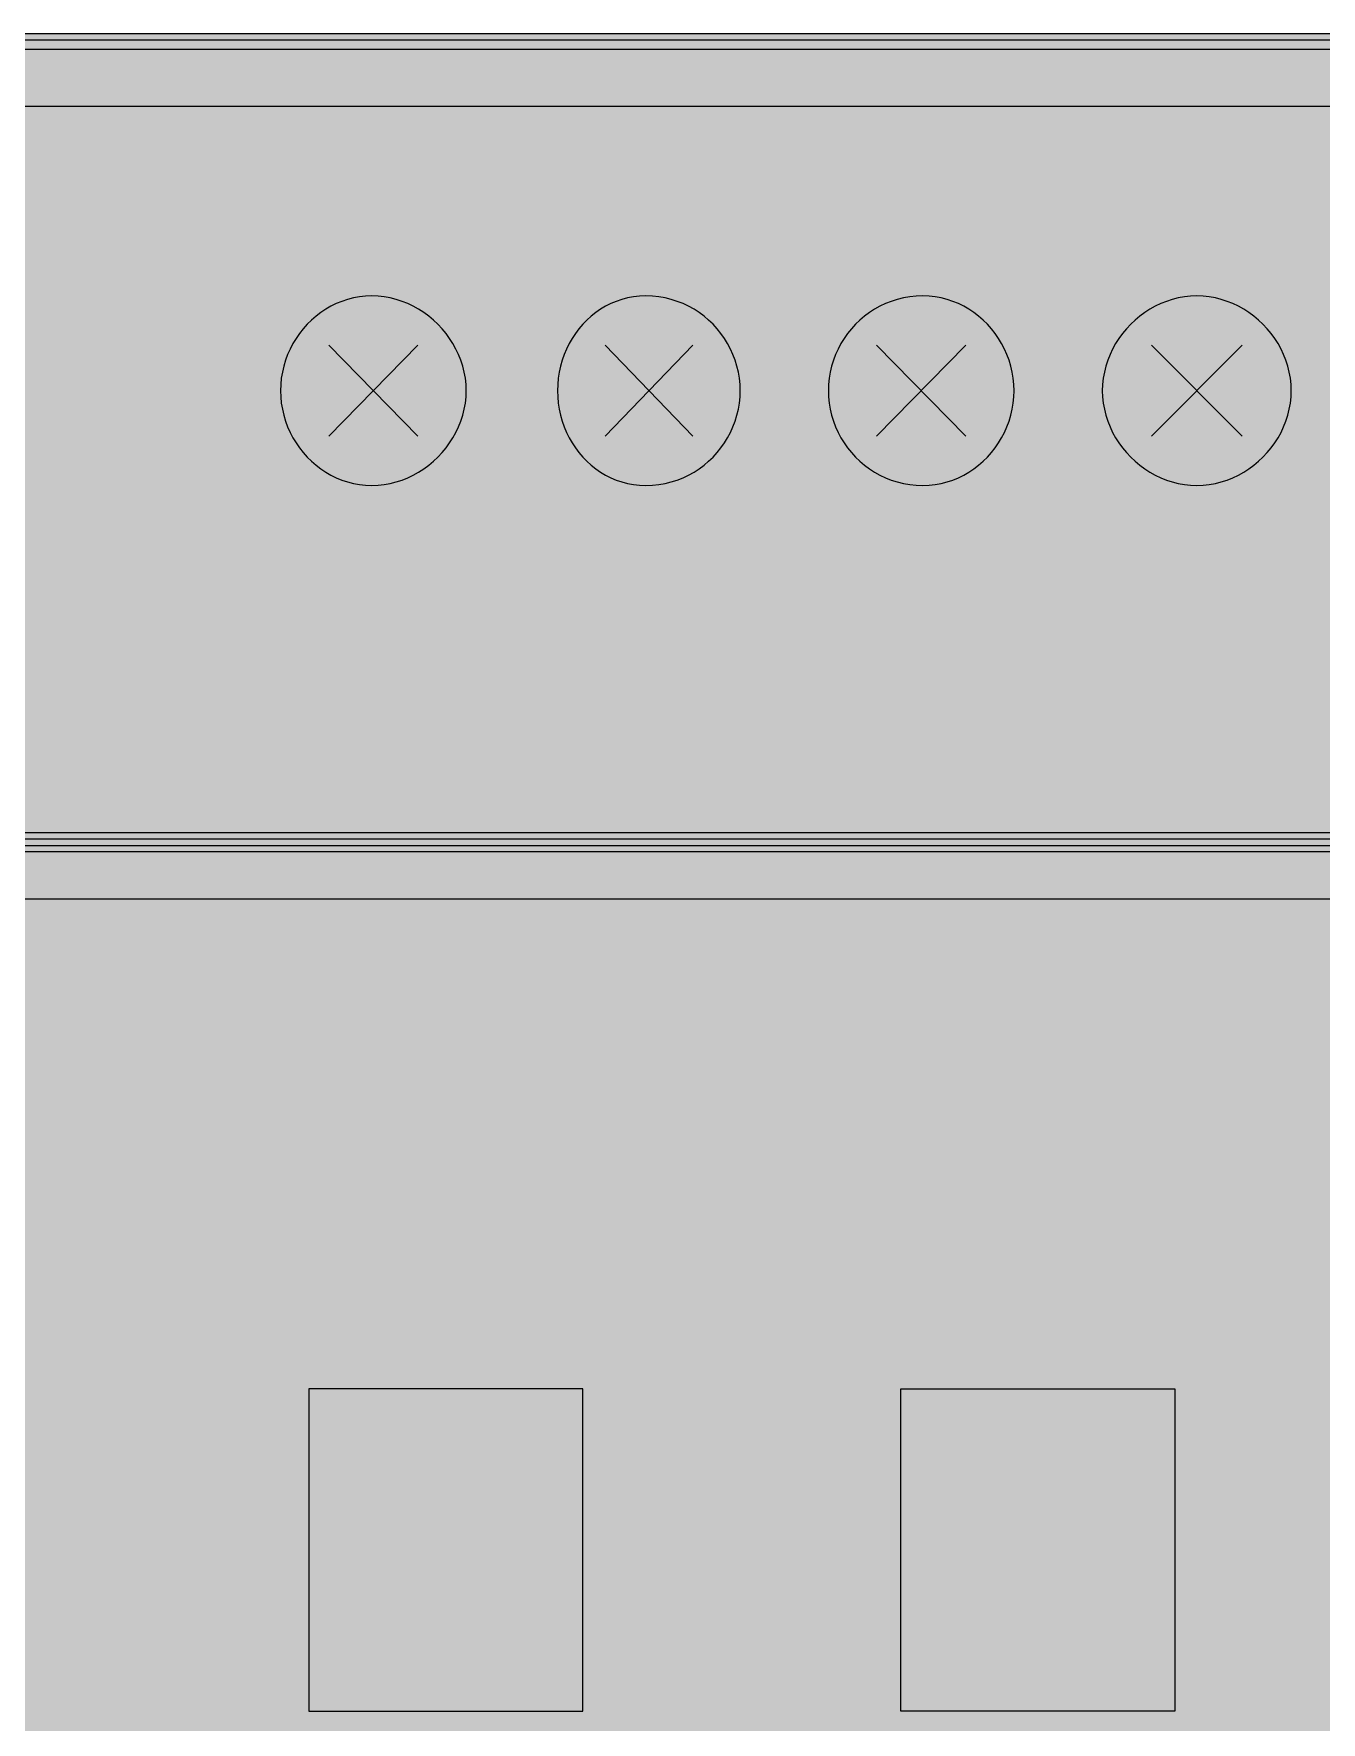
# Model space of a CAD drawing. Header units: millimetres. Extents: x 0 to 966, y -664 to 90.
# Drawn here: x 71.77 to 107.65, y -87.07 to -40 of the extents above; entities that cross this region are included whole.
import ezdxf

# ---------------------------------------------------------------- set-up
doc = ezdxf.new("R2010")
doc.units = ezdxf.units.MM
for name, color, linetype in [('HDL_BODY', 7, 'Continuous'), ('HDL_COLOUR', 7, 'Continuous'), ('HDL_DETAIL', 7, 'Continuous'), ('HDL_PRINT', 7, 'Continuous')]:
    doc.layers.add(name, color=color, linetype=linetype)

# ---------------------------------------------------------------- blocks, each defined once
blk = doc.blocks.new('M_R12.16.1-CD_FRONT')
at = {"layer": 'HDL_BODY', "true_color": 0x202126}
blk.add_hatch(color=250, dxfattribs=at).paths.add_polyline_path([(0, 0), (216, 0), (216, 90), (0, 90)])
at = {"layer": 'HDL_BODY', "true_color": 0x2a2a30}
blk.add_hatch(color=250, dxfattribs=at).paths.add_polyline_path([(0.4, 20.52), (215.6, 20.52), (215.6, 68.31), (0.4, 68.31)])
at = {"layer": 'HDL_COLOUR', "true_color": 0x1a332c}
for points in [[(83.82, 80.05), (83.813, 80.225), (83.795, 80.398), (83.764, 80.568), (83.722, 80.735), (83.669, 80.898), (83.606, 81.057), (83.532, 81.212), (83.449, 81.361), (83.357, 81.505), (83.256, 81.643), (83.147, 81.775), (83.03, 81.9), (82.905, 82.017), (82.774, 82.126), (82.637, 82.228), (82.493, 82.32), (82.344, 82.404), (82.19, 82.478), (82.032, 82.541), (81.869, 82.594), (81.703, 82.637), (81.533, 82.667), (81.361, 82.686), (81.186, 82.692), (81.012, 82.686), (80.841, 82.667), (80.674, 82.637), (80.51, 82.594), (80.351, 82.541), (80.196, 82.478), (80.047, 82.404), (79.903, 82.32), (79.764, 82.228), (79.632, 82.126), (79.506, 82.017), (79.388, 81.9), (79.276, 81.775), (79.172, 81.643), (79.077, 81.505), (78.99, 81.361), (78.911, 81.212), (78.842, 81.057), (78.782, 80.898), (78.733, 80.735), (78.694, 80.568), (78.665, 80.398), (78.648, 80.225), (78.642, 80.05), (78.648, 79.875), (78.665, 79.702), (78.694, 79.532), (78.733, 79.365), (78.782, 79.202), (78.842, 79.043), (78.911, 78.888), (78.99, 78.739), (79.077, 78.595), (79.172, 78.457), (79.276, 78.325), (79.388, 78.201), (79.506, 78.083), (79.632, 77.974), (79.764, 77.872), (79.903, 77.78), (80.047, 77.696), (80.196, 77.623), (80.351, 77.559), (80.51, 77.506), (80.674, 77.464), (80.841, 77.433), (81.012, 77.414), (81.186, 77.408), (81.361, 77.414), (81.533, 77.433), (81.703, 77.464), (81.869, 77.506), (82.032, 77.559), (82.19, 77.623), (82.344, 77.696), (82.493, 77.78), (82.637, 77.872), (82.774, 77.974), (82.905, 78.083), (83.03, 78.201), (83.147, 78.325), (83.256, 78.457), (83.357, 78.595), (83.449, 78.739), (83.532, 78.888), (83.606, 79.043), (83.669, 79.202), (83.722, 79.365), (83.764, 79.532), (83.795, 79.702), (83.813, 79.875), (83.82, 80.05)], [(91.456, 80.05), (91.45, 80.225), (91.433, 80.398), (91.404, 80.568), (91.365, 80.735), (91.315, 80.898), (91.254, 81.057), (91.184, 81.212), (91.105, 81.361), (91.016, 81.505), (90.918, 81.643), (90.812, 81.775), (90.698, 81.9), (90.576, 82.017), (90.447, 82.126), (90.311, 82.228), (90.168, 82.32), (90.018, 82.404), (89.863, 82.478), (89.702, 82.541), (89.535, 82.594), (89.364, 82.637), (89.188, 82.667), (89.007, 82.686), (88.823, 82.692), (88.649, 82.686), (88.48, 82.667), (88.314, 82.637), (88.153, 82.594), (87.997, 82.541), (87.846, 82.478), (87.701, 82.404), (87.561, 82.32), (87.428, 82.228), (87.301, 82.126), (87.18, 82.017), (87.067, 81.9), (86.961, 81.775), (86.863, 81.643), (86.772, 81.505), (86.69, 81.361), (86.616, 81.212), (86.551, 81.057), (86.495, 80.898), (86.449, 80.735), (86.412, 80.568), (86.386, 80.398), (86.37, 80.225), (86.364, 80.05), (86.37, 79.875), (86.386, 79.702), (86.412, 79.532), (86.449, 79.365), (86.495, 79.202), (86.551, 79.043), (86.616, 78.888), (86.69, 78.739), (86.772, 78.595), (86.863, 78.457), (86.961, 78.325), (87.067, 78.201), (87.18, 78.083), (87.301, 77.974), (87.428, 77.872), (87.561, 77.78), (87.701, 77.696), (87.846, 77.623), (87.997, 77.559), (88.153, 77.506), (88.314, 77.464), (88.48, 77.433), (88.649, 77.414), (88.823, 77.408), (89.007, 77.414), (89.188, 77.433), (89.364, 77.464), (89.535, 77.506), (89.702, 77.559), (89.863, 77.623), (90.018, 77.696), (90.168, 77.78), (90.311, 77.872), (90.447, 77.974), (90.576, 78.083), (90.698, 78.201), (90.812, 78.325), (90.918, 78.457), (91.016, 78.595), (91.105, 78.739), (91.184, 78.888), (91.254, 79.043), (91.315, 79.202), (91.365, 79.365), (91.404, 79.532), (91.433, 79.702), (91.45, 79.875), (91.456, 80.05)], [(99.09, 80.05), (99.084, 80.225), (99.067, 80.398), (99.038, 80.568), (98.999, 80.735), (98.949, 80.898), (98.89, 81.057), (98.821, 81.212), (98.742, 81.361), (98.655, 81.505), (98.559, 81.643), (98.456, 81.775), (98.344, 81.9), (98.225, 82.017), (98.1, 82.126), (97.967, 82.228), (97.829, 82.32), (97.685, 82.404), (97.535, 82.478), (97.381, 82.541), (97.221, 82.594), (97.058, 82.637), (96.89, 82.667), (96.719, 82.686), (96.545, 82.692), (96.361, 82.686), (96.18, 82.667), (96.004, 82.637), (95.832, 82.594), (95.665, 82.541), (95.504, 82.478), (95.349, 82.404), (95.199, 82.32), (95.056, 82.228), (94.92, 82.126), (94.791, 82.017), (94.669, 81.9), (94.555, 81.775), (94.449, 81.643), (94.352, 81.505), (94.263, 81.361), (94.183, 81.212), (94.113, 81.057), (94.053, 80.898), (94.003, 80.735), (93.964, 80.568), (93.935, 80.398), (93.918, 80.225), (93.912, 80.05), (93.918, 79.875), (93.935, 79.702), (93.964, 79.532), (94.003, 79.365), (94.053, 79.202), (94.113, 79.043), (94.183, 78.888), (94.263, 78.739), (94.352, 78.595), (94.449, 78.457), (94.555, 78.325), (94.669, 78.201), (94.791, 78.083), (94.92, 77.974), (95.056, 77.872), (95.199, 77.78), (95.349, 77.696), (95.504, 77.623), (95.665, 77.559), (95.832, 77.506), (96.004, 77.464), (96.18, 77.433), (96.361, 77.414), (96.545, 77.408), (96.719, 77.414), (96.89, 77.433), (97.058, 77.464), (97.221, 77.506), (97.381, 77.559), (97.535, 77.623), (97.685, 77.696), (97.829, 77.78), (97.967, 77.872), (98.1, 77.974), (98.225, 78.083), (98.344, 78.201), (98.456, 78.325), (98.559, 78.457), (98.655, 78.595), (98.742, 78.739), (98.821, 78.888), (98.89, 79.043), (98.949, 79.202), (98.999, 79.365), (99.038, 79.532), (99.067, 79.702), (99.084, 79.875), (99.09, 80.05)], [(106.815, 80.05), (106.809, 80.225), (106.79, 80.398), (106.76, 80.568), (106.718, 80.735), (106.665, 80.898), (106.601, 81.057), (106.528, 81.212), (106.445, 81.361), (106.352, 81.505), (106.251, 81.643), (106.142, 81.775), (106.025, 81.9), (105.901, 82.017), (105.77, 82.126), (105.632, 82.228), (105.489, 82.32), (105.34, 82.404), (105.186, 82.478), (105.027, 82.541), (104.864, 82.594), (104.698, 82.637), (104.529, 82.667), (104.356, 82.686), (104.182, 82.692), (104.007, 82.686), (103.835, 82.667), (103.666, 82.637), (103.499, 82.594), (103.337, 82.541), (103.178, 82.478), (103.024, 82.404), (102.875, 82.32), (102.732, 82.228), (102.594, 82.126), (102.463, 82.017), (102.339, 81.9), (102.222, 81.775), (102.112, 81.643), (102.011, 81.505), (101.919, 81.361), (101.836, 81.212), (101.762, 81.057), (101.699, 80.898), (101.646, 80.735), (101.604, 80.568), (101.573, 80.398), (101.555, 80.225), (101.548, 80.05), (101.555, 79.875), (101.573, 79.702), (101.604, 79.532), (101.646, 79.365), (101.699, 79.202), (101.762, 79.043), (101.836, 78.888), (101.919, 78.739), (102.011, 78.595), (102.112, 78.457), (102.222, 78.325), (102.339, 78.201), (102.463, 78.083), (102.594, 77.974), (102.732, 77.872), (102.875, 77.78), (103.024, 77.696), (103.178, 77.623), (103.337, 77.559), (103.499, 77.506), (103.666, 77.464), (103.835, 77.433), (104.007, 77.414), (104.182, 77.408), (104.356, 77.414), (104.529, 77.433), (104.698, 77.464), (104.864, 77.506), (105.027, 77.559), (105.186, 77.623), (105.34, 77.696), (105.489, 77.78), (105.632, 77.872), (105.77, 77.974), (105.901, 78.083), (106.025, 78.201), (106.142, 78.325), (106.251, 78.457), (106.352, 78.595), (106.445, 78.739), (106.528, 78.888), (106.601, 79.043), (106.665, 79.202), (106.718, 79.365), (106.76, 79.532), (106.79, 79.702), (106.809, 79.875), (106.815, 80.05)]]:
    blk.add_hatch(color=250, dxfattribs=at).paths.add_polyline_path(points)
at = {"layer": 'HDL_COLOUR', "true_color": 0x9ea4a8}
for points in [[(83.043, 80.05), (83.028, 80.291), (82.981, 80.529), (82.905, 80.758), (82.8, 80.975), (82.669, 81.176), (82.512, 81.358), (82.334, 81.517), (82.137, 81.652), (81.924, 81.759), (81.7, 81.837), (81.467, 81.884), (81.231, 81.9), (80.994, 81.884), (80.762, 81.837), (80.537, 81.759), (80.325, 81.652), (80.128, 81.517), (79.949, 81.358), (79.793, 81.176), (79.661, 80.975), (79.557, 80.758), (79.48, 80.529), (79.434, 80.291), (79.419, 80.05), (79.434, 79.809), (79.48, 79.571), (79.557, 79.342), (79.661, 79.125), (79.793, 78.924), (79.949, 78.742), (80.128, 78.583), (80.325, 78.448), (80.537, 78.341), (80.762, 78.264), (80.994, 78.216), (81.231, 78.2), (81.467, 78.216), (81.7, 78.264), (81.924, 78.341), (82.137, 78.448), (82.334, 78.583), (82.512, 78.742), (82.669, 78.924), (82.8, 79.125), (82.905, 79.342), (82.981, 79.571), (83.028, 79.809)], [(90.692, 80.05), (90.677, 80.291), (90.632, 80.529), (90.557, 80.758), (90.454, 80.975), (90.324, 81.176), (90.17, 81.358), (89.995, 81.517), (89.801, 81.652), (89.592, 81.759), (89.372, 81.837), (89.143, 81.884), (88.91, 81.9), (88.678, 81.884), (88.449, 81.837), (88.228, 81.759), (88.019, 81.652), (87.825, 81.517), (87.65, 81.358), (87.496, 81.176), (87.367, 80.975), (87.264, 80.758), (87.189, 80.529), (87.143, 80.291), (87.128, 80.05), (87.143, 79.809), (87.189, 79.571), (87.264, 79.342), (87.367, 79.125), (87.496, 78.924), (87.65, 78.742), (87.825, 78.583), (88.019, 78.448), (88.228, 78.341), (88.449, 78.264), (88.678, 78.216), (88.91, 78.2), (89.143, 78.216), (89.372, 78.264), (89.592, 78.341), (89.801, 78.448), (89.995, 78.583), (90.17, 78.742), (90.324, 78.924), (90.454, 79.125), (90.557, 79.342), (90.632, 79.571), (90.677, 79.809)], [(98.313, 80.05), (98.298, 80.291), (98.251, 80.529), (98.175, 80.758), (98.07, 80.975), (97.939, 81.176), (97.782, 81.358), (97.604, 81.517), (97.407, 81.652), (97.194, 81.759), (96.97, 81.837), (96.737, 81.884), (96.501, 81.9), (96.264, 81.884), (96.032, 81.837), (95.807, 81.759), (95.595, 81.652), (95.398, 81.517), (95.219, 81.358), (95.063, 81.176), (94.931, 80.975), (94.827, 80.758), (94.75, 80.529), (94.704, 80.291), (94.689, 80.05), (94.704, 79.809), (94.75, 79.571), (94.827, 79.342), (94.931, 79.125), (95.063, 78.924), (95.219, 78.742), (95.398, 78.583), (95.595, 78.448), (95.807, 78.341), (96.032, 78.264), (96.264, 78.216), (96.501, 78.2), (96.737, 78.216), (96.97, 78.264), (97.194, 78.341), (97.407, 78.448), (97.604, 78.583), (97.782, 78.742), (97.939, 78.924), (98.07, 79.125), (98.175, 79.342), (98.251, 79.571), (98.298, 79.809)], [(106.025, 80.05), (106.009, 80.291), (105.962, 80.529), (105.885, 80.758), (105.778, 80.975), (105.644, 81.176), (105.485, 81.358), (105.304, 81.517), (105.104, 81.652), (104.887, 81.759), (104.659, 81.837), (104.422, 81.884), (104.182, 81.9), (103.941, 81.884), (103.705, 81.837), (103.476, 81.759), (103.26, 81.652), (103.06, 81.517), (102.878, 81.358), (102.719, 81.176), (102.585, 80.975), (102.479, 80.758), (102.401, 80.529), (102.354, 80.291), (102.338, 80.05), (102.354, 79.809), (102.401, 79.571), (102.479, 79.342), (102.585, 79.125), (102.719, 78.924), (102.878, 78.742), (103.06, 78.583), (103.26, 78.448), (103.476, 78.341), (103.705, 78.264), (103.941, 78.216), (104.182, 78.2), (104.422, 78.216), (104.659, 78.264), (104.887, 78.341), (105.104, 78.448), (105.304, 78.583), (105.485, 78.742), (105.644, 78.924), (105.778, 79.125), (105.885, 79.342), (105.962, 79.571), (106.009, 79.809)]]:
    blk.add_hatch(color=253, dxfattribs=at).paths.add_polyline_path(points)
at = {"layer": 'HDL_COLOUR', "true_color": 0x0d0e11}
for points in [[(79.43, 43.24), (87.066, 43.24), (87.066, 52.222), (79.43, 52.222), (79.43, 43.24)], [(95.932, 52.222), (103.568, 52.222), (103.568, 43.24), (95.932, 43.24), (95.932, 52.222)]]:
    blk.add_hatch(color=168, dxfattribs=at).paths.add_polyline_path(points)
at = {"layer": 'HDL_COLOUR', "true_color": 0x37393d}
for points in [[(80.804, 47.551), (85.691, 47.551), (85.691, 49.078), (80.804, 49.078)], [(97.307, 47.551), (102.194, 47.551), (102.194, 49.078), (97.307, 49.078)]]:
    blk.add_hatch(color=250, dxfattribs=at).paths.add_polyline_path(points)
at = {"layer": 'HDL_PRINT', "true_color": 0xdee1e9}
for points in [[(85.84, 83.985), (83.121, 85.13), (83.204, 85.115), (81.186, 85.115), (81.406, 85.335), (81.406, 82.692), (80.967, 82.692), (80.967, 85.335), (81.186, 85.555), (83.204, 85.555), (83.29, 85.537), (86.012, 84.392), (85.84, 83.985)], [(86.453, 85.555), (88.823, 85.555), (89.042, 85.335), (89.042, 82.692), (88.604, 82.692), (88.604, 85.335), (88.823, 85.115), (86.453, 85.115), (86.453, 85.555)], [(101.11, 83.988), (98.477, 85.133), (98.566, 85.115), (96.545, 85.115), (96.765, 85.335), (96.765, 82.692), (96.326, 82.692), (96.326, 85.335), (96.545, 85.555), (98.566, 85.555), (98.651, 85.537), (101.285, 84.39), (101.11, 83.988)], [(101.812, 85.555), (104.182, 85.555), (104.401, 85.335), (104.401, 82.692), (103.963, 82.692), (103.963, 85.335), (104.182, 85.115), (101.812, 85.115), (101.812, 85.555)], [(84.169, 75.205), (85.049, 76.793), (85.926, 75.205), (84.169, 75.205)], [(88.385, 74.766), (88.032, 74.766), (88.032, 76.35), (87.974, 76.294), (87.915, 76.245), (87.857, 76.201), (87.799, 76.161), (87.74, 76.124), (87.682, 76.091), (87.623, 76.059), (87.564, 76.029), (87.505, 75.999), (87.505, 76.35), (87.538, 76.379), (87.573, 76.403), (87.609, 76.422), (87.649, 76.439), (87.692, 76.456), (87.741, 76.475), (87.796, 76.498), (87.857, 76.528), (87.89, 76.59), (87.922, 76.645), (87.955, 76.693), (87.988, 76.737), (88.021, 76.776), (88.054, 76.812), (88.088, 76.846), (88.121, 76.879), (88.385, 76.879), (88.385, 74.766)], [(96.282, 74.766), (95.932, 74.766), (95.932, 76.264), (95.874, 76.234), (95.815, 76.204), (95.757, 76.175), (95.698, 76.146), (95.639, 76.117), (95.58, 76.087), (95.522, 76.058), (95.463, 76.029), (95.405, 75.999), (95.405, 76.35), (95.438, 76.354), (95.472, 76.365), (95.509, 76.383), (95.548, 76.405), (95.591, 76.432), (95.64, 76.463), (95.695, 76.495), (95.757, 76.528), (95.79, 76.564), (95.821, 76.607), (95.85, 76.654), (95.877, 76.703), (95.9, 76.753), (95.917, 76.8), (95.928, 76.842), (95.932, 76.879), (96.282, 76.879), (96.282, 74.766)], [(97.686, 74.766), (97.247, 74.766), (97.247, 76.264), (97.215, 76.234), (97.178, 76.204), (97.134, 76.175), (97.087, 76.146), (97.035, 76.117), (96.981, 76.087), (96.925, 76.058), (96.867, 76.029), (96.809, 75.999), (96.809, 76.35), (96.847, 76.355), (96.885, 76.369), (96.922, 76.392), (96.96, 76.42), (96.997, 76.454), (97.035, 76.49), (97.073, 76.528), (97.134, 76.564), (97.188, 76.607), (97.233, 76.654), (97.27, 76.703), (97.299, 76.753), (97.32, 76.8), (97.332, 76.842), (97.336, 76.879), (97.686, 76.879), (97.686, 74.766)], [(99.531, 75.205), (100.497, 76.793), (101.285, 75.205), (99.531, 75.205)], [(103.655, 74.766), (103.305, 74.766), (103.305, 76.264), (103.272, 76.234), (103.234, 76.204), (103.191, 76.175), (103.143, 76.146), (103.092, 76.117), (103.038, 76.087), (102.982, 76.058), (102.925, 76.029), (102.867, 75.999), (102.867, 76.35), (102.899, 76.354), (102.933, 76.365), (102.969, 76.383), (103.008, 76.405), (103.051, 76.432), (103.1, 76.463), (103.155, 76.495), (103.216, 76.528), (103.22, 76.564), (103.231, 76.607), (103.249, 76.654), (103.271, 76.703), (103.298, 76.753), (103.327, 76.8), (103.359, 76.842), (103.391, 76.879), (103.655, 76.879), (103.655, 74.766)], [(105.586, 75.119), (105.586, 74.766), (104.271, 74.766), (104.271, 74.828), (104.272, 74.884), (104.275, 74.936), (104.281, 74.986), (104.292, 75.035), (104.307, 75.087), (104.328, 75.143), (104.357, 75.205), (104.389, 75.238), (104.428, 75.277), (104.471, 75.32), (104.518, 75.368), (104.57, 75.419), (104.623, 75.473), (104.679, 75.529), (104.737, 75.587), (104.795, 75.645), (104.861, 75.712), (104.925, 75.776), (104.985, 75.836), (105.038, 75.889), (105.083, 75.934), (105.117, 75.969), (105.14, 75.991), (105.148, 75.999), (105.18, 76.037), (105.204, 76.075), (105.22, 76.112), (105.229, 76.15), (105.234, 76.188), (105.236, 76.225), (105.236, 76.264), (105.236, 76.306), (105.233, 76.347), (105.225, 76.384), (105.21, 76.413), (105.185, 76.432), (105.148, 76.439), (105.141, 76.476), (105.121, 76.502), (105.092, 76.517), (105.056, 76.525), (105.016, 76.528), (104.973, 76.528), (104.929, 76.528), (104.887, 76.525), (104.851, 76.517), (104.821, 76.502), (104.802, 76.476), (104.795, 76.439), (104.759, 76.432), (104.735, 76.413), (104.72, 76.384), (104.712, 76.347), (104.71, 76.306), (104.709, 76.264), (104.271, 76.264), (104.274, 76.345), (104.283, 76.415), (104.299, 76.475), (104.322, 76.526), (104.351, 76.57), (104.386, 76.609), (104.428, 76.642), (104.476, 76.674), (104.531, 76.703), (104.564, 76.756), (104.602, 76.796), (104.646, 76.827), (104.694, 76.849), (104.745, 76.863), (104.799, 76.872), (104.856, 76.877), (104.914, 76.879), (104.973, 76.879), (105.038, 76.875), (105.103, 76.864), (105.165, 76.847), (105.224, 76.825), (105.279, 76.798), (105.33, 76.768), (105.374, 76.737), (105.411, 76.703), (105.443, 76.666), (105.475, 76.622), (105.504, 76.571), (105.531, 76.516), (105.553, 76.456), (105.571, 76.394), (105.582, 76.329), (105.586, 76.264), (105.581, 76.225), (105.568, 76.188), (105.551, 76.15), (105.532, 76.112), (105.515, 76.075), (105.502, 76.037), (105.497, 75.999), (105.492, 75.961), (105.478, 75.923), (105.456, 75.886), (105.428, 75.848), (105.396, 75.81), (105.36, 75.773), (105.322, 75.734), (105.322, 75.729), (105.318, 75.713), (105.309, 75.686), (105.29, 75.648), (105.259, 75.599), (105.212, 75.54), (105.148, 75.47), (105.11, 75.433), (105.072, 75.398), (105.034, 75.365), (104.997, 75.337), (104.959, 75.314), (104.922, 75.3), (104.884, 75.295), (104.883, 75.257), (104.881, 75.229), (104.873, 75.206), (104.858, 75.183), (104.832, 75.156), (104.795, 75.119), (105.586, 75.119)], [(84.083, 72.212), (84.083, 74.415), (85.751, 74.415), (85.751, 74.061), (84.522, 74.061), (84.522, 73.532), (85.662, 73.532), (85.662, 73.181), (84.522, 73.181), (84.522, 72.563), (85.837, 72.563), (85.837, 72.212), (84.083, 72.212)], [(99.531, 72.212), (99.531, 74.415), (101.021, 74.415), (101.021, 74.061), (99.97, 74.061), (99.97, 73.532), (100.935, 73.532), (100.935, 73.181), (99.97, 73.181), (99.97, 72.212), (99.531, 72.212)], [(76.885, 52.133), (77.324, 52.133), (77.324, 49.315), (76.885, 49.315), (76.885, 52.133)], [(93.388, 49.315), (93.827, 49.315), (93.826, 52.133), (93.388, 52.133), (93.388, 49.315)]]:
    blk.add_hatch(color=254, dxfattribs=at).paths.add_polyline_path(points)
h = blk.add_hatch(color=254, dxfattribs=at)
h.paths.add_polyline_path([(80.573, 75.295), (80.923, 75.295), (80.929, 75.288), (80.946, 75.268), (80.967, 75.239), (80.989, 75.203), (81.005, 75.162), (81.012, 75.119), (81.054, 75.119), (81.085, 75.119), (81.111, 75.119), (81.142, 75.119), (81.186, 75.119), (81.23, 75.12), (81.271, 75.122), (81.307, 75.13), (81.336, 75.145), (81.354, 75.169), (81.361, 75.205), (81.391, 75.243), (81.414, 75.287), (81.433, 75.338), (81.45, 75.393), (81.467, 75.453), (81.486, 75.515), (81.509, 75.58), (81.539, 75.645), (81.476, 75.613), (81.42, 75.582), (81.368, 75.552), (81.318, 75.525), (81.268, 75.503), (81.216, 75.485), (81.16, 75.474), (81.098, 75.47), (81.042, 75.473), (80.992, 75.483), (80.945, 75.5), (80.9, 75.523), (80.856, 75.552), (80.812, 75.588), (80.765, 75.63), (80.714, 75.679), (80.659, 75.734), (80.627, 75.772), (80.596, 75.816), (80.566, 75.867), (80.54, 75.922), (80.517, 75.982), (80.5, 76.044), (80.488, 76.109), (80.484, 76.174), (80.487, 76.251), (80.495, 76.322), (80.508, 76.388), (80.527, 76.449), (80.551, 76.505), (80.58, 76.555), (80.614, 76.6), (80.653, 76.64), (80.698, 76.674), (80.748, 76.703), (80.78, 76.756), (80.818, 76.796), (80.861, 76.827), (80.909, 76.849), (80.96, 76.863), (81.014, 76.872), (81.07, 76.877), (81.128, 76.879), (81.186, 76.879), (81.245, 76.876), (81.303, 76.867), (81.362, 76.853), (81.421, 76.835), (81.479, 76.813), (81.538, 76.789), (81.597, 76.762), (81.655, 76.733), (81.714, 76.703), (81.757, 76.653), (81.793, 76.598), (81.821, 76.538), (81.843, 76.473), (81.86, 76.401), (81.872, 76.323), (81.88, 76.238), (81.885, 76.146), (81.887, 76.047), (81.888, 75.939), (81.888, 75.824), (81.888, 75.729), (81.887, 75.64), (81.885, 75.554), (81.88, 75.473), (81.872, 75.397), (81.86, 75.324), (81.843, 75.257), (81.821, 75.193), (81.793, 75.135), (81.757, 75.08), (81.714, 75.03), (81.655, 74.975), (81.597, 74.926), (81.538, 74.884), (81.479, 74.848), (81.421, 74.818), (81.362, 74.795), (81.303, 74.779), (81.245, 74.769), (81.186, 74.766), (81.121, 74.766), (81.056, 74.767), (80.994, 74.77), (80.934, 74.777), (80.878, 74.787), (80.828, 74.803), (80.784, 74.825), (80.748, 74.855), (80.715, 74.891), (80.683, 74.935), (80.654, 74.986), (80.627, 75.041), (80.605, 75.101), (80.588, 75.164), (80.577, 75.229), (80.573, 75.295)])
h.paths.add_polyline_path([(81.45, 76.174), (81.45, 76.217), (81.448, 76.266), (81.443, 76.316), (81.433, 76.363), (81.418, 76.402), (81.394, 76.429), (81.361, 76.439), (81.356, 76.477), (81.342, 76.513), (81.32, 76.545), (81.292, 76.573), (81.26, 76.595), (81.224, 76.609), (81.186, 76.614), (81.143, 76.608), (81.102, 76.592), (81.066, 76.571), (81.037, 76.55), (81.018, 76.534), (81.012, 76.528), (80.979, 76.49), (80.955, 76.45), (80.939, 76.407), (80.93, 76.359), (80.925, 76.306), (80.923, 76.245), (80.923, 76.174), (80.923, 76.137), (80.925, 76.1), (80.93, 76.062), (80.939, 76.024), (80.955, 75.986), (80.979, 75.948), (81.012, 75.91), (81.018, 75.874), (81.037, 75.849), (81.066, 75.834), (81.102, 75.827), (81.143, 75.824), (81.186, 75.824), (81.23, 75.824), (81.271, 75.827), (81.307, 75.834), (81.336, 75.849), (81.354, 75.874), (81.361, 75.91), (81.394, 75.948), (81.418, 75.986), (81.433, 76.024), (81.443, 76.062), (81.448, 76.1), (81.45, 76.137), (81.45, 76.174)])
h = blk.add_hatch(color=254, dxfattribs=at)
h.paths.add_polyline_path([(89.611, 76.879), (89.677, 76.875), (89.742, 76.864), (89.805, 76.847), (89.865, 76.825), (89.92, 76.798), (89.971, 76.768), (90.015, 76.737), (90.052, 76.703), (90.098, 76.653), (90.139, 76.598), (90.175, 76.538), (90.208, 76.473), (90.236, 76.401), (90.259, 76.323), (90.279, 76.238), (90.294, 76.146), (90.304, 76.047), (90.311, 75.939), (90.313, 75.824), (90.311, 75.727), (90.304, 75.632), (90.294, 75.538), (90.279, 75.447), (90.259, 75.359), (90.236, 75.275), (90.208, 75.196), (90.175, 75.122), (90.139, 75.054), (90.098, 74.994), (90.052, 74.941), (90.015, 74.909), (89.971, 74.877), (89.92, 74.848), (89.865, 74.821), (89.805, 74.798), (89.742, 74.781), (89.677, 74.77), (89.611, 74.766), (89.553, 74.769), (89.494, 74.779), (89.436, 74.795), (89.378, 74.818), (89.32, 74.848), (89.261, 74.884), (89.203, 74.926), (89.145, 74.975), (89.087, 75.03), (89.062, 75.061), (89.039, 75.103), (89.016, 75.156), (88.994, 75.219), (88.974, 75.29), (88.956, 75.367), (88.94, 75.451), (88.927, 75.54), (88.917, 75.633), (88.911, 75.728), (88.909, 75.824), (88.911, 75.939), (88.918, 76.047), (88.929, 76.146), (88.944, 76.238), (88.964, 76.323), (88.988, 76.401), (89.016, 76.473), (89.049, 76.538), (89.086, 76.598), (89.127, 76.653), (89.172, 76.703), (89.205, 76.756), (89.243, 76.796), (89.287, 76.827), (89.334, 76.849), (89.385, 76.863), (89.439, 76.872), (89.495, 76.877), (89.553, 76.879), (89.611, 76.879)])
h.paths.add_polyline_path([(89.611, 76.614), (89.574, 76.608), (89.547, 76.592), (89.525, 76.571), (89.502, 76.55), (89.474, 76.534), (89.436, 76.528), (89.436, 76.521), (89.433, 76.502), (89.425, 76.472), (89.411, 76.436), (89.386, 76.394), (89.35, 76.35), (89.35, 76.318), (89.35, 76.279), (89.35, 76.234), (89.35, 76.182), (89.35, 76.124), (89.35, 76.058), (89.35, 75.987), (89.35, 75.909), (89.35, 75.824), (89.35, 75.739), (89.35, 75.661), (89.35, 75.589), (89.35, 75.524), (89.35, 75.465), (89.35, 75.413), (89.35, 75.367), (89.35, 75.328), (89.35, 75.295), (89.386, 75.257), (89.411, 75.229), (89.425, 75.206), (89.433, 75.183), (89.436, 75.156), (89.436, 75.119), (89.48, 75.119), (89.511, 75.119), (89.538, 75.119), (89.568, 75.119), (89.611, 75.119), (89.7, 75.119), (89.737, 75.156), (89.762, 75.183), (89.777, 75.206), (89.785, 75.229), (89.788, 75.257), (89.789, 75.295), (89.814, 75.328), (89.834, 75.367), (89.849, 75.413), (89.86, 75.465), (89.867, 75.524), (89.871, 75.589), (89.874, 75.661), (89.874, 75.739), (89.874, 75.824), (89.874, 75.909), (89.874, 75.987), (89.871, 76.058), (89.867, 76.124), (89.86, 76.182), (89.849, 76.234), (89.834, 76.279), (89.814, 76.318), (89.789, 76.35), (89.788, 76.394), (89.785, 76.436), (89.777, 76.472), (89.762, 76.502), (89.737, 76.521), (89.7, 76.528), (89.611, 76.614)])
h = blk.add_hatch(color=254, dxfattribs=at)
h.paths.add_polyline_path([(77.94, 44.735), (77.94, 44.647), (77.939, 44.559), (77.938, 44.471), (77.937, 44.383), (77.933, 44.295), (77.929, 44.207), (77.922, 44.119), (77.914, 44.031), (77.902, 43.943), (77.888, 43.855), (77.871, 43.767), (77.851, 43.68), (77.805, 43.615), (77.756, 43.555), (77.703, 43.499), (77.647, 43.448), (77.586, 43.402), (77.522, 43.36), (77.454, 43.325), (77.383, 43.295), (77.308, 43.271), (77.229, 43.254), (77.146, 43.243), (77.06, 43.24), (76.989, 43.244), (76.918, 43.257), (76.848, 43.277), (76.779, 43.305), (76.711, 43.34), (76.645, 43.382), (76.582, 43.431), (76.521, 43.485), (76.463, 43.545), (76.409, 43.61), (76.358, 43.68), (76.318, 43.767), (76.284, 43.855), (76.257, 43.943), (76.235, 44.031), (76.218, 44.119), (76.205, 44.207), (76.196, 44.295), (76.19, 44.383), (76.186, 44.471), (76.184, 44.559), (76.183, 44.647), (76.183, 44.735), (76.183, 44.842), (76.184, 44.942), (76.186, 45.036), (76.19, 45.124), (76.196, 45.207), (76.205, 45.286), (76.218, 45.361), (76.235, 45.433), (76.257, 45.503), (76.284, 45.571), (76.318, 45.637), (76.358, 45.704), (76.409, 45.794), (76.463, 45.871), (76.521, 45.938), (76.582, 45.993), (76.645, 46.038), (76.711, 46.075), (76.779, 46.103), (76.848, 46.123), (76.918, 46.137), (76.989, 46.144), (77.06, 46.146), (77.146, 46.145), (77.229, 46.138), (77.308, 46.127), (77.383, 46.11), (77.454, 46.087), (77.522, 46.058), (77.586, 46.021), (77.647, 45.976), (77.703, 45.922), (77.756, 45.859), (77.805, 45.787), (77.851, 45.704), (77.871, 45.637), (77.888, 45.571), (77.902, 45.503), (77.914, 45.433), (77.922, 45.361), (77.929, 45.286), (77.933, 45.207), (77.937, 45.124), (77.938, 45.036), (77.939, 44.942), (77.94, 44.842), (77.94, 44.735)])
h.paths.add_polyline_path([(77.676, 44.735), (77.674, 44.849), (77.668, 44.951), (77.658, 45.043), (77.645, 45.125), (77.63, 45.198), (77.612, 45.264), (77.592, 45.324), (77.571, 45.379), (77.548, 45.431), (77.525, 45.48), (77.501, 45.528), (77.475, 45.603), (77.447, 45.667), (77.417, 45.721), (77.384, 45.767), (77.346, 45.804), (77.304, 45.834), (77.255, 45.856), (77.199, 45.871), (77.134, 45.879), (77.06, 45.882), (77.005, 45.879), (76.956, 45.868), (76.912, 45.849), (76.872, 45.822), (76.835, 45.785), (76.802, 45.738), (76.77, 45.68), (76.74, 45.61), (76.711, 45.528), (76.686, 45.48), (76.663, 45.431), (76.64, 45.379), (76.619, 45.324), (76.599, 45.264), (76.581, 45.198), (76.566, 45.125), (76.553, 45.043), (76.544, 44.951), (76.538, 44.849), (76.536, 44.735), (76.538, 44.641), (76.544, 44.552), (76.553, 44.467), (76.566, 44.386), (76.581, 44.31), (76.599, 44.238), (76.619, 44.171), (76.64, 44.107), (76.663, 44.049), (76.686, 43.994), (76.711, 43.944), (76.74, 43.862), (76.77, 43.793), (76.802, 43.735), (76.835, 43.688), (76.872, 43.651), (76.912, 43.623), (76.956, 43.605), (77.005, 43.594), (77.06, 43.59), (77.134, 43.593), (77.199, 43.602), (77.255, 43.617), (77.304, 43.639), (77.346, 43.668), (77.384, 43.705), (77.417, 43.751), (77.447, 43.806), (77.475, 43.87), (77.501, 43.944), (77.525, 43.994), (77.548, 44.049), (77.571, 44.107), (77.592, 44.171), (77.612, 44.238), (77.63, 44.31), (77.645, 44.386), (77.658, 44.467), (77.668, 44.552), (77.674, 44.641), (77.676, 44.735)])
h = blk.add_hatch(color=254, dxfattribs=at)
h.paths.add_polyline_path([(94.528, 44.735), (94.526, 44.647), (94.521, 44.559), (94.513, 44.471), (94.502, 44.383), (94.488, 44.295), (94.473, 44.207), (94.455, 44.119), (94.436, 44.031), (94.416, 43.943), (94.394, 43.855), (94.373, 43.767), (94.35, 43.68), (94.305, 43.615), (94.256, 43.555), (94.203, 43.499), (94.146, 43.448), (94.086, 43.402), (94.022, 43.36), (93.954, 43.325), (93.883, 43.295), (93.808, 43.271), (93.73, 43.254), (93.648, 43.243), (93.562, 43.24), (93.491, 43.244), (93.419, 43.257), (93.349, 43.277), (93.279, 43.305), (93.211, 43.34), (93.145, 43.382), (93.082, 43.431), (93.021, 43.485), (92.964, 43.545), (92.91, 43.61), (92.86, 43.68), (92.82, 43.767), (92.786, 43.855), (92.758, 43.943), (92.735, 44.031), (92.718, 44.119), (92.705, 44.207), (92.696, 44.295), (92.689, 44.383), (92.685, 44.471), (92.683, 44.559), (92.683, 44.647), (92.683, 44.735), (92.683, 44.842), (92.683, 44.942), (92.685, 45.036), (92.689, 45.124), (92.696, 45.207), (92.705, 45.286), (92.718, 45.361), (92.735, 45.433), (92.758, 45.503), (92.786, 45.571), (92.82, 45.637), (92.86, 45.704), (92.91, 45.794), (92.964, 45.871), (93.021, 45.938), (93.082, 45.993), (93.145, 46.038), (93.211, 46.075), (93.279, 46.103), (93.349, 46.123), (93.419, 46.137), (93.491, 46.144), (93.562, 46.146), (93.648, 46.145), (93.73, 46.138), (93.808, 46.127), (93.883, 46.11), (93.954, 46.087), (94.022, 46.058), (94.086, 46.021), (94.146, 45.976), (94.203, 45.922), (94.256, 45.859), (94.305, 45.787), (94.35, 45.704), (94.373, 45.637), (94.394, 45.571), (94.416, 45.503), (94.436, 45.433), (94.455, 45.361), (94.473, 45.286), (94.488, 45.207), (94.502, 45.124), (94.513, 45.036), (94.521, 44.942), (94.526, 44.842), (94.528, 44.735)])
h.paths.add_polyline_path([(94.176, 44.735), (94.174, 44.849), (94.168, 44.951), (94.158, 45.043), (94.146, 45.125), (94.13, 45.198), (94.112, 45.264), (94.093, 45.324), (94.071, 45.379), (94.049, 45.431), (94.025, 45.48), (94.001, 45.528), (93.974, 45.603), (93.946, 45.667), (93.917, 45.721), (93.884, 45.767), (93.847, 45.804), (93.805, 45.834), (93.757, 45.856), (93.701, 45.871), (93.636, 45.879), (93.562, 45.882), (93.507, 45.879), (93.458, 45.868), (93.413, 45.849), (93.373, 45.822), (93.336, 45.785), (93.302, 45.738), (93.27, 45.68), (93.24, 45.61), (93.21, 45.528), (93.186, 45.48), (93.163, 45.431), (93.141, 45.379), (93.119, 45.324), (93.1, 45.264), (93.082, 45.198), (93.066, 45.125), (93.053, 45.043), (93.043, 44.951), (93.037, 44.849), (93.035, 44.735), (93.037, 44.641), (93.043, 44.552), (93.053, 44.467), (93.066, 44.386), (93.082, 44.31), (93.1, 44.238), (93.119, 44.171), (93.141, 44.107), (93.163, 44.049), (93.186, 43.994), (93.21, 43.944), (93.24, 43.862), (93.27, 43.793), (93.302, 43.735), (93.336, 43.688), (93.373, 43.651), (93.413, 43.623), (93.458, 43.605), (93.507, 43.594), (93.562, 43.59), (93.636, 43.593), (93.701, 43.602), (93.757, 43.617), (93.805, 43.639), (93.847, 43.668), (93.884, 43.705), (93.917, 43.751), (93.946, 43.806), (93.974, 43.87), (94.001, 43.944), (94.025, 43.994), (94.049, 44.049), (94.071, 44.107), (94.093, 44.171), (94.112, 44.238), (94.13, 44.31), (94.146, 44.386), (94.158, 44.467), (94.168, 44.552), (94.174, 44.641), (94.176, 44.735)])
at = {"layer": 'HDL_DETAIL', "color": 251, "true_color": 0x52555c}
for points in [[(0.352, 0.176), (215.824, 0.176), (215.824, 90), (0.352, 90), (0.352, 0.176)], [(0.001, 0), (216, 0), (216, 89.824), (0.001, 89.824), (0.001, 0)], [(83.82, 80.05), (83.813, 80.225), (83.795, 80.398), (83.764, 80.568), (83.722, 80.735), (83.669, 80.898), (83.606, 81.057), (83.532, 81.212), (83.449, 81.361), (83.357, 81.505), (83.256, 81.643), (83.147, 81.775), (83.03, 81.9), (82.905, 82.017), (82.774, 82.126), (82.637, 82.228), (82.493, 82.32), (82.344, 82.404), (82.19, 82.478), (82.032, 82.541), (81.869, 82.594), (81.703, 82.637), (81.533, 82.667), (81.361, 82.686), (81.186, 82.692), (81.012, 82.686), (80.841, 82.667), (80.674, 82.637), (80.51, 82.594), (80.351, 82.541), (80.196, 82.478), (80.047, 82.404), (79.903, 82.32), (79.764, 82.228), (79.632, 82.126), (79.506, 82.017), (79.388, 81.9), (79.276, 81.775), (79.172, 81.643), (79.077, 81.505), (78.99, 81.361), (78.911, 81.212), (78.842, 81.057), (78.782, 80.898), (78.733, 80.735), (78.694, 80.568), (78.665, 80.398), (78.648, 80.225), (78.642, 80.05), (78.648, 79.875), (78.665, 79.702), (78.694, 79.532), (78.733, 79.365), (78.782, 79.202), (78.842, 79.043), (78.911, 78.888), (78.99, 78.739), (79.077, 78.595), (79.172, 78.457), (79.276, 78.325), (79.388, 78.201), (79.506, 78.083), (79.632, 77.974), (79.764, 77.872), (79.903, 77.78), (80.047, 77.696), (80.196, 77.623), (80.351, 77.559), (80.51, 77.506), (80.674, 77.464), (80.841, 77.433), (81.012, 77.414), (81.186, 77.408), (81.361, 77.414), (81.533, 77.433), (81.703, 77.464), (81.869, 77.506), (82.032, 77.559), (82.19, 77.623), (82.344, 77.696), (82.493, 77.78), (82.637, 77.872), (82.774, 77.974), (82.905, 78.083), (83.03, 78.201), (83.147, 78.325), (83.256, 78.457), (83.357, 78.595), (83.449, 78.739), (83.532, 78.888), (83.606, 79.043), (83.669, 79.202), (83.722, 79.365), (83.764, 79.532), (83.795, 79.702), (83.813, 79.875), (83.82, 80.05)], [(91.456, 80.05), (91.45, 80.225), (91.433, 80.398), (91.404, 80.568), (91.365, 80.735), (91.315, 80.898), (91.254, 81.057), (91.184, 81.212), (91.105, 81.361), (91.016, 81.505), (90.918, 81.643), (90.812, 81.775), (90.698, 81.9), (90.576, 82.017), (90.447, 82.126), (90.311, 82.228), (90.168, 82.32), (90.018, 82.404), (89.863, 82.478), (89.702, 82.541), (89.535, 82.594), (89.364, 82.637), (89.188, 82.667), (89.007, 82.686), (88.823, 82.692), (88.649, 82.686), (88.48, 82.667), (88.314, 82.637), (88.153, 82.594), (87.997, 82.541), (87.846, 82.478), (87.701, 82.404), (87.561, 82.32), (87.428, 82.228), (87.301, 82.126), (87.18, 82.017), (87.067, 81.9), (86.961, 81.775), (86.863, 81.643), (86.772, 81.505), (86.69, 81.361), (86.616, 81.212), (86.551, 81.057), (86.495, 80.898), (86.449, 80.735), (86.412, 80.568), (86.386, 80.398), (86.37, 80.225), (86.364, 80.05), (86.37, 79.875), (86.386, 79.702), (86.412, 79.532), (86.449, 79.365), (86.495, 79.202), (86.551, 79.043), (86.616, 78.888), (86.69, 78.739), (86.772, 78.595), (86.863, 78.457), (86.961, 78.325), (87.067, 78.201), (87.18, 78.083), (87.301, 77.974), (87.428, 77.872), (87.561, 77.78), (87.701, 77.696), (87.846, 77.623), (87.997, 77.559), (88.153, 77.506), (88.314, 77.464), (88.48, 77.433), (88.649, 77.414), (88.823, 77.408), (89.007, 77.414), (89.188, 77.433), (89.364, 77.464), (89.535, 77.506), (89.702, 77.559), (89.863, 77.623), (90.018, 77.696), (90.168, 77.78), (90.311, 77.872), (90.447, 77.974), (90.576, 78.083), (90.698, 78.201), (90.812, 78.325), (90.918, 78.457), (91.016, 78.595), (91.105, 78.739), (91.184, 78.888), (91.254, 79.043), (91.315, 79.202), (91.365, 79.365), (91.404, 79.532), (91.433, 79.702), (91.45, 79.875), (91.456, 80.05)], [(99.09, 80.05), (99.084, 80.225), (99.067, 80.398), (99.038, 80.568), (98.999, 80.735), (98.949, 80.898), (98.89, 81.057), (98.821, 81.212), (98.742, 81.361), (98.655, 81.505), (98.559, 81.643), (98.456, 81.775), (98.344, 81.9), (98.225, 82.017), (98.1, 82.126), (97.967, 82.228), (97.829, 82.32), (97.685, 82.404), (97.535, 82.478), (97.381, 82.541), (97.221, 82.594), (97.058, 82.637), (96.89, 82.667), (96.719, 82.686), (96.545, 82.692), (96.361, 82.686), (96.18, 82.667), (96.004, 82.637), (95.832, 82.594), (95.665, 82.541), (95.504, 82.478), (95.349, 82.404), (95.199, 82.32), (95.056, 82.228), (94.92, 82.126), (94.791, 82.017), (94.669, 81.9), (94.555, 81.775), (94.449, 81.643), (94.352, 81.505), (94.263, 81.361), (94.183, 81.212), (94.113, 81.057), (94.053, 80.898), (94.003, 80.735), (93.964, 80.568), (93.935, 80.398), (93.918, 80.225), (93.912, 80.05), (93.918, 79.875), (93.935, 79.702), (93.964, 79.532), (94.003, 79.365), (94.053, 79.202), (94.113, 79.043), (94.183, 78.888), (94.263, 78.739), (94.352, 78.595), (94.449, 78.457), (94.555, 78.325), (94.669, 78.201), (94.791, 78.083), (94.92, 77.974), (95.056, 77.872), (95.199, 77.78), (95.349, 77.696), (95.504, 77.623), (95.665, 77.559), (95.832, 77.506), (96.004, 77.464), (96.18, 77.433), (96.361, 77.414), (96.545, 77.408), (96.719, 77.414), (96.89, 77.433), (97.058, 77.464), (97.221, 77.506), (97.381, 77.559), (97.535, 77.623), (97.685, 77.696), (97.829, 77.78), (97.967, 77.872), (98.1, 77.974), (98.225, 78.083), (98.344, 78.201), (98.456, 78.325), (98.559, 78.457), (98.655, 78.595), (98.742, 78.739), (98.821, 78.888), (98.89, 79.043), (98.949, 79.202), (98.999, 79.365), (99.038, 79.532), (99.067, 79.702), (99.084, 79.875), (99.09, 80.05)], [(106.815, 80.05), (106.809, 80.225), (106.79, 80.398), (106.76, 80.568), (106.718, 80.735), (106.665, 80.898), (106.601, 81.057), (106.528, 81.212), (106.445, 81.361), (106.352, 81.505), (106.251, 81.643), (106.142, 81.775), (106.025, 81.9), (105.901, 82.017), (105.77, 82.126), (105.632, 82.228), (105.489, 82.32), (105.34, 82.404), (105.186, 82.478), (105.027, 82.541), (104.864, 82.594), (104.698, 82.637), (104.529, 82.667), (104.356, 82.686), (104.182, 82.692), (104.007, 82.686), (103.835, 82.667), (103.666, 82.637), (103.499, 82.594), (103.337, 82.541), (103.178, 82.478), (103.024, 82.404), (102.875, 82.32), (102.732, 82.228), (102.594, 82.126), (102.463, 82.017), (102.339, 81.9), (102.222, 81.775), (102.112, 81.643), (102.011, 81.505), (101.919, 81.361), (101.836, 81.212), (101.762, 81.057), (101.699, 80.898), (101.646, 80.735), (101.604, 80.568), (101.573, 80.398), (101.555, 80.225), (101.548, 80.05), (101.555, 79.875), (101.573, 79.702), (101.604, 79.532), (101.646, 79.365), (101.699, 79.202), (101.762, 79.043), (101.836, 78.888), (101.919, 78.739), (102.011, 78.595), (102.112, 78.457), (102.222, 78.325), (102.339, 78.201), (102.463, 78.083), (102.594, 77.974), (102.732, 77.872), (102.875, 77.78), (103.024, 77.696), (103.178, 77.623), (103.337, 77.559), (103.499, 77.506), (103.666, 77.464), (103.835, 77.433), (104.007, 77.414), (104.182, 77.408), (104.356, 77.414), (104.529, 77.433), (104.698, 77.464), (104.864, 77.506), (105.027, 77.559), (105.186, 77.623), (105.34, 77.696), (105.489, 77.78), (105.632, 77.872), (105.77, 77.974), (105.901, 78.083), (106.025, 78.201), (106.142, 78.325), (106.251, 78.457), (106.352, 78.595), (106.445, 78.739), (106.528, 78.888), (106.601, 79.043), (106.665, 79.202), (106.718, 79.365), (106.76, 79.532), (106.79, 79.702), (106.809, 79.875), (106.815, 80.05)], [(0.001, 22.192), (216, 22.192), (216, 67.544), (0.001, 67.544), (0.001, 22.192)], [(0.352, 22.368), (215.824, 22.368), (215.824, 67.72), (0.352, 67.72), (0.352, 22.368)]]:
    blk.add_lwpolyline(points, close=True, dxfattribs=at)
for points in [[(214.858, 89.561), (0.352, 89.561)], [(214.858, 89.561), (0.352, 89.561)], [(214.858, 89.561), (0.352, 89.561)], [(214.858, 89.561), (0.352, 89.561)], [(214.858, 89.561), (0.352, 89.561)], [(214.858, 89.561), (0.352, 89.561)], [(214.858, 89.561), (0.352, 89.561)], [(214.858, 89.561), (0.352, 89.561)], [(214.858, 89.561), (0.352, 89.561)], [(214.858, 89.561), (0.352, 89.561)], [(214.858, 89.561), (0.352, 89.561)], [(214.858, 89.561), (0.352, 89.561)], [(214.858, 89.561), (0.352, 89.561)], [(214.858, 89.561), (0.352, 89.561)], [(214.858, 89.561), (0.352, 89.561)], [(214.858, 89.561), (0.352, 89.561)], [(214.858, 89.561), (0.352, 89.561)], [(214.858, 89.561), (0.352, 89.561)], [(214.858, 89.561), (0.352, 89.561)], [(214.858, 89.561), (0.352, 89.561)], [(214.858, 89.561), (0.352, 89.561)], [(214.858, 87.977), (0.352, 87.977)], [(214.858, 87.977), (0.352, 87.977)], [(214.858, 87.977), (0.352, 87.977)], [(214.858, 87.977), (0.352, 87.977)], [(214.858, 87.977), (0.352, 87.977)], [(214.858, 87.977), (0.352, 87.977)], [(214.858, 87.977), (0.352, 87.977)], [(214.858, 87.977), (0.352, 87.977)], [(214.858, 87.977), (0.352, 87.977)], [(214.858, 87.977), (0.352, 87.977)], [(214.858, 87.977), (0.352, 87.977)], [(214.858, 87.977), (0.352, 87.977)], [(214.858, 87.977), (0.352, 87.977)], [(214.858, 87.977), (0.352, 87.977)], [(214.858, 87.977), (0.352, 87.977)], [(214.858, 87.977), (0.352, 87.977)], [(214.858, 87.977), (0.352, 87.977)], [(214.858, 87.977), (0.352, 87.977)], [(214.858, 87.977), (0.352, 87.977)], [(214.858, 87.977), (0.352, 87.977)], [(214.858, 87.977), (0.352, 87.977)], [(0.352, 67.368), (214.858, 67.368)], [(0.352, 67.368), (214.858, 67.368)], [(0.352, 67.368), (214.858, 67.368)], [(0.352, 67.368), (214.858, 67.368)], [(0.352, 67.368), (214.858, 67.368)], [(0.352, 67.368), (214.858, 67.368)], [(0.352, 67.368), (214.858, 67.368)], [(0.352, 67.368), (214.858, 67.368)], [(0.352, 67.368), (214.858, 67.368)], [(0.352, 67.368), (214.858, 67.368)], [(0.352, 67.368), (214.858, 67.368)], [(0.352, 67.368), (214.858, 67.368)], [(0.352, 67.368), (214.858, 67.368)], [(0.352, 67.368), (214.858, 67.368)], [(0.352, 67.368), (214.858, 67.368)], [(0.352, 67.368), (214.858, 67.368)], [(0.352, 67.368), (214.858, 67.368)], [(0.352, 67.368), (214.858, 67.368)], [(0.352, 67.368), (214.858, 67.368)], [(0.352, 67.368), (214.858, 67.368)], [(0.352, 67.368), (215.824, 67.368)], [(214.506, 67.192), (0.703, 67.192)], [(214.506, 67.192), (0.703, 67.192)], [(214.506, 67.192), (0.703, 67.192)], [(214.506, 67.192), (0.703, 67.192)], [(214.506, 67.192), (0.703, 67.192)], [(214.506, 67.192), (0.703, 67.192)], [(214.506, 67.192), (0.703, 67.192)], [(214.506, 67.192), (0.703, 67.192)], [(214.506, 67.192), (0.703, 67.192)], [(214.506, 67.192), (0.703, 67.192)], [(214.506, 67.192), (0.703, 67.192)], [(214.506, 67.192), (0.703, 67.192)], [(214.506, 67.192), (0.703, 67.192)], [(214.506, 67.192), (0.703, 67.192)], [(214.506, 67.192), (0.703, 67.192)], [(214.506, 67.192), (0.703, 67.192)], [(214.506, 67.192), (0.703, 67.192)], [(214.506, 67.192), (0.703, 67.192)], [(214.506, 67.192), (0.703, 67.192)], [(214.506, 67.192), (0.703, 67.192)], [(215.999, 67.192), (0.703, 67.192)], [(214.506, 65.873), (0.79, 65.873)], [(214.506, 65.873), (0.79, 65.873)], [(214.506, 65.873), (0.79, 65.873)], [(214.506, 65.873), (0.79, 65.873)], [(214.506, 65.873), (0.79, 65.873)], [(214.506, 65.873), (0.79, 65.873)], [(214.506, 65.873), (0.79, 65.873)], [(214.506, 65.873), (0.79, 65.873)], [(214.506, 65.873), (0.79, 65.873)], [(214.506, 65.873), (0.79, 65.873)], [(214.506, 65.873), (0.79, 65.873)], [(214.506, 65.873), (0.79, 65.873)], [(214.506, 65.873), (0.79, 65.873)], [(214.506, 65.873), (0.79, 65.873)], [(214.506, 65.873), (0.79, 65.873)], [(214.506, 65.873), (0.79, 65.873)], [(214.506, 65.873), (0.79, 65.873)], [(214.506, 65.873), (0.79, 65.873)], [(214.506, 65.873), (0.79, 65.873)], [(214.506, 65.873), (0.79, 65.873)], [(215.824, 65.873), (0.79, 65.873)]]:
    blk.add_lwpolyline(points, dxfattribs=at)
at = {"layer": 'HDL_DETAIL', "color": 250, "true_color": 0x25292b}
for points in [[(79.988, 78.782), (82.474, 81.318)], [(79.988, 81.318), (82.474, 78.782)], [(87.688, 78.782), (90.132, 81.318)], [(87.688, 81.318), (90.132, 78.782)], [(95.258, 78.782), (97.744, 81.318)], [(95.258, 81.318), (97.744, 78.782)], [(102.918, 78.782), (105.446, 81.318)], [(102.918, 81.318), (105.446, 78.782)]]:
    blk.add_lwpolyline(points, dxfattribs=at)
at = {"layer": 'HDL_DETAIL', "color": 250, "true_color": 0x3c3e44}
for points in [[(79.43, 43.24), (87.066, 43.24), (87.066, 52.222), (79.43, 52.222), (79.43, 43.24)], [(95.932, 52.222), (103.568, 52.222), (103.568, 43.24), (95.932, 43.24), (95.932, 52.222)]]:
    blk.add_lwpolyline(points, close=True, dxfattribs=at)

msp = doc.modelspace()

# ---------------------------------------------------------------- block references
msp.add_blockref('M_R12.16.1-CD_FRONT', (0, -130))

doc.saveas('drawing.dxf')
